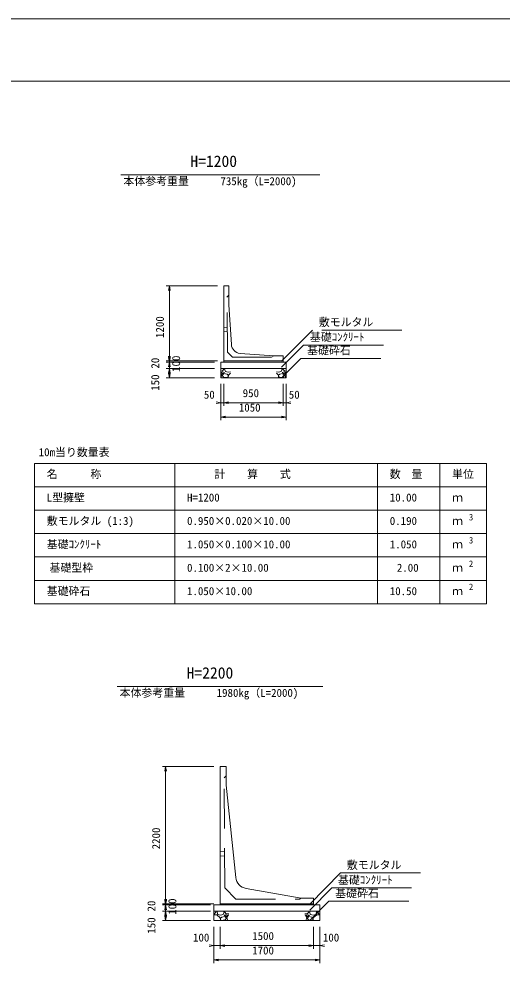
# Model space of a CAD drawing. Units: millimetres, scale not verified, with parts at other scales. Extents: x 0 to 84100, y 0 to 59400.
# Drawn here: x 49799 to 65298, y 29138 to 59400 of the extents above; entities that cross this region are included whole.
import ezdxf
from ezdxf.enums import TextEntityAlignment as Align

# ---------------------------------------------------------------- set-up
doc = ezdxf.new("R2010")
doc.units = ezdxf.units.MM
doc.header["$LTSCALE"] = 100
doc.linetypes.add('USER1', pattern=[19.05, 12.7, -6.35])
for name, color, linetype, lineweight in [('D-MTR-FRAM（材料表図枠）', 2, 'Continuous', 18), ('D-STR-DIM（寸法）', 7, 'Continuous', 18), ('D-STR-HTXT（旗揚げ）', 7, 'Continuous', 18), ('D-STR-STRn（構造物）', 7, 'Continuous', 18), ('D-STR（構造物外形線）', 1, 'Continuous', 18), ('D-TTL(外枠）', 2, 'Continuous', 18), ('DEFPOINTS_2', 8, 'Continuous', 18)]:
    doc.layers.add(name, color=color, linetype=linetype, lineweight=lineweight)
for name, color, linetype in [('D-MTR-TXT(文字列）', 7, 'Continuous'), ('D-MTR（材料表タイトル）', 7, 'Continuous'), ('D-STR-TXT（文字）', 7, 'Continuous'), ('D-TTL-TXT（文字）', 7, 'Continuous')]:
    doc.layers.add(name, color=color, linetype=linetype)
doc.styles.add('ＭＳ ゴシック', font='')
doc.styles.get('ＭＳ ゴシック').set_extended_font_data('MS Gothic')

msp = doc.modelspace()

# ---------------------------------------------------------------- linework, layer by layer
at = {"layer": 'D-MTR-FRAM（材料表図枠）'}
for p, q in [((50300, 45154.4), (64800, 45154.4)), ((50300, 40654.4), (50300, 45154.4)), ((54800, 40654.4), (54800, 45154.4)), ((61300, 40654.4), (61300, 45154.4)), ((63300, 41954.4), (63300, 45154.4)), ((63300, 40654.4), (63300, 45154.4)), ((64800, 40654.4), (64800, 45154.4)), ((50300, 44404.4), (64800, 44404.4)), ((50300, 43654.4), (64800, 43654.4)), ((50300, 42904.4), (64800, 42904.4)), ((50300, 42154.4), (64800, 42154.4)), ((50300, 41404.4), (64800, 41404.4)), ((50300, 40654.4), (64800, 40654.4))]:
    msp.add_line(p, q, dxfattribs=at)
at = {"layer": 'D-STR-DIM（寸法）'}
for p, q in [((56171.4, 50840), (54526.4, 50840)), ((54601.4, 50690), (54626.4, 50840)), ((54626.4, 50840), (54626.4, 50820)), ((54626.4, 50840), (54651.4, 50690)), ((54626.4, 50820), (54626.4, 48460)), ((56171.4, 48440), (54526.4, 48440)), ((56171.4, 48440), (54526.4, 48440)), ((54626.4, 48440), (54601.4, 48590)), ((54626.4, 48440), (54601.4, 48590)), ((54626.4, 48400), (54601.4, 48550)), ((54651.4, 48590), (54626.4, 48440)), ((54651.4, 48590), (54626.4, 48440)), ((54651.4, 48550), (54626.4, 48400)), ((54626.4, 48460), (54626.4, 48480)), ((54626.4, 48440), (54626.4, 48460)), ((54626.4, 48440), (54626.4, 48460)), ((54626.4, 48420), (54626.4, 48440)), ((54626.4, 48440), (54626.4, 48400)), ((54626.4, 48400), (54626.4, 48420)), ((56071.4, 48400), (54526.4, 48400)), ((56071.4, 48400), (54526.4, 48400)), ((56071.4, 48200), (54526.4, 48200)), ((56071.4, 48200), (54526.4, 48200)), ((54601.4, 48250), (54626.4, 48400)), ((54601.4, 48050), (54626.4, 48200)), ((54601.4, 48050), (54626.4, 48200)), ((54626.4, 48400), (54626.4, 48200)), ((54626.4, 48400), (54626.4, 48380)), ((54626.4, 48400), (54651.4, 48250)), ((54626.4, 48380), (54626.4, 48360)), ((54626.4, 48200), (54626.4, 48180)), ((54626.4, 48200), (54651.4, 48050)), ((54626.4, 48200), (54626.4, 48180)), ((54626.4, 48200), (54651.4, 48050)), ((54626.4, 48180), (54626.4, 47920)), ((54626.4, 48180), (54626.4, 48160)), ((56071.4, 47900), (54526.4, 47900)), ((54626.4, 47900), (54601.4, 48050)), ((54651.4, 48050), (54626.4, 47900)), ((54626.4, 47900), (54626.4, 47920)), ((56271.4, 47700), (56271.4, 46999.7)), ((56271.4, 47700), (56271.4, 46537.1)), ((56371.4, 47700), (56371.4, 46999.7)), ((56371.4, 47700), (56371.4, 46999.7)), ((58271.4, 47700), (58271.4, 46999.7)), ((58271.4, 47700), (58271.4, 46999.7)), ((58371.4, 47700), (58371.4, 46999.7)), ((58371.4, 47700), (58371.4, 46537.1)), ((56121.4, 47124.7), (56271.4, 47099.7)), ((56271.4, 47099.7), (56121.4, 47074.7)), ((56251.4, 47099.7), (56231.4, 47099.7)), ((56271.4, 47099.7), (56251.4, 47099.7)), ((56371.4, 47099.7), (56271.4, 47099.7)), ((56371.4, 47099.7), (56521.4, 47124.7)), ((56371.4, 47099.7), (56521.4, 47124.7)), ((56371.4, 47099.7), (56391.4, 47099.7)), ((56521.4, 47074.7), (56371.4, 47099.7)), ((56371.4, 47099.7), (56391.4, 47099.7)), ((56521.4, 47074.7), (56371.4, 47099.7)), ((56391.4, 47099.7), (56411.4, 47099.7)), ((56391.4, 47099.7), (58251.4, 47099.7)), ((58121.4, 47124.7), (58271.4, 47099.7)), ((58121.4, 47124.7), (58271.4, 47099.7)), ((58271.4, 47099.7), (58121.4, 47074.7)), ((58271.4, 47099.7), (58121.4, 47074.7)), ((58251.4, 47099.7), (58231.4, 47099.7)), ((58271.4, 47099.7), (58251.4, 47099.7)), ((58271.4, 47099.7), (58251.4, 47099.7)), ((58271.4, 47099.7), (58371.4, 47099.7)), ((58371.4, 47099.7), (58521.4, 47124.7)), ((58371.4, 47099.7), (58391.4, 47099.7)), ((58521.4, 47074.7), (58371.4, 47099.7)), ((58391.4, 47099.7), (58411.4, 47099.7)), ((56271.4, 46637.1), (56421.4, 46662.1)), ((56271.4, 46637.1), (56291.4, 46637.1)), ((56421.4, 46612.1), (56271.4, 46637.1)), ((58351.4, 46637.1), (56291.4, 46637.1)), ((58221.4, 46662.1), (58371.4, 46637.1)), ((58371.4, 46637.1), (58221.4, 46612.1)), ((58371.4, 46637.1), (58351.4, 46637.1)), ((56049.8, 35440.6), (54404.8, 35440.6)), ((54479.8, 35290.6), (54504.8, 35440.6)), ((54504.8, 35440.6), (54504.8, 35420.6)), ((54504.8, 35440.6), (54529.8, 35290.6)), ((54504.8, 35420.6), (54504.8, 31060.6)), ((54504.8, 31040.6), (54479.8, 31190.6)), ((54504.8, 31040.6), (54479.8, 31190.6)), ((54529.8, 31190.6), (54504.8, 31040.6)), ((54529.8, 31190.6), (54504.8, 31040.6)), ((56049.8, 31040.6), (54404.8, 31040.6)), ((56049.8, 31040.6), (54404.8, 31040.6)), ((55949.8, 31000.6), (54404.8, 31000.6)), ((55949.8, 31000.6), (54404.8, 31000.6)), ((54504.8, 31000.6), (54479.8, 31150.6)), ((54479.8, 30850.6), (54504.8, 31000.6)), ((54529.8, 31150.6), (54504.8, 31000.6)), ((54504.8, 31060.6), (54504.8, 31080.6)), ((54504.8, 31040.6), (54504.8, 31060.6)), ((54504.8, 31040.6), (54504.8, 31060.6)), ((54504.8, 31020.6), (54504.8, 31040.6)), ((54504.8, 31040.6), (54504.8, 31000.6)), ((54504.8, 31000.6), (54504.8, 31020.6)), ((54504.8, 31000.6), (54504.8, 30800.6)), ((54504.8, 31000.6), (54504.8, 30980.6)), ((54504.8, 31000.6), (54529.8, 30850.6)), ((54504.8, 30980.6), (54504.8, 30960.6)), ((55949.8, 30800.6), (54404.8, 30800.6)), ((55949.8, 30800.6), (54404.8, 30800.6)), ((54479.8, 30650.6), (54504.8, 30800.6)), ((54479.8, 30650.6), (54504.8, 30800.6)), ((54504.8, 30500.6), (54479.8, 30650.6)), ((54504.8, 30800.6), (54504.8, 30780.6)), ((54504.8, 30800.6), (54529.8, 30650.6)), ((54504.8, 30800.6), (54504.8, 30780.6)), ((54504.8, 30800.6), (54529.8, 30650.6)), ((54504.8, 30780.6), (54504.8, 30520.6)), ((54504.8, 30780.6), (54504.8, 30760.6)), ((54529.8, 30650.6), (54504.8, 30500.6)), ((55949.8, 30500.6), (54404.8, 30500.6)), ((54504.8, 30500.6), (54504.8, 30520.6)), ((56049.8, 30300.6), (56049.8, 29600.3)), ((56049.8, 30300.6), (56049.8, 29137.6)), ((56249.8, 30300.6), (56249.8, 29600.3)), ((56249.8, 30300.6), (56249.8, 29600.3)), ((59249.8, 30300.6), (59249.8, 29600.3)), ((59249.8, 30300.6), (59249.8, 29600.3)), ((59449.8, 30300.6), (59449.8, 29600.3)), ((59449.8, 30300.6), (59449.8, 29137.6)), ((55899.8, 29725.3), (56049.8, 29700.3)), ((56049.8, 29700.3), (55899.8, 29675.3)), ((56029.8, 29700.3), (56009.8, 29700.3)), ((56049.8, 29700.3), (56029.8, 29700.3)), ((56249.8, 29700.3), (56049.8, 29700.3)), ((56249.8, 29700.3), (56399.8, 29725.3)), ((56249.8, 29700.3), (56399.8, 29725.3)), ((56249.8, 29700.3), (56269.8, 29700.3)), ((56399.8, 29675.3), (56249.8, 29700.3)), ((56249.8, 29700.3), (56269.8, 29700.3)), ((56399.8, 29675.3), (56249.8, 29700.3)), ((56269.8, 29700.3), (56289.8, 29700.3)), ((56269.8, 29700.3), (59229.8, 29700.3)), ((59099.8, 29725.3), (59249.8, 29700.3)), ((59099.8, 29725.3), (59249.8, 29700.3)), ((59249.8, 29700.3), (59099.8, 29675.3)), ((59249.8, 29700.3), (59099.8, 29675.3)), ((59229.8, 29700.3), (59209.8, 29700.3)), ((59249.8, 29700.3), (59229.8, 29700.3)), ((59249.8, 29700.3), (59229.8, 29700.3)), ((59249.8, 29700.3), (59449.8, 29700.3)), ((59449.8, 29700.3), (59599.8, 29725.3)), ((59449.8, 29700.3), (59469.8, 29700.3)), ((59599.8, 29675.3), (59449.8, 29700.3)), ((59469.8, 29700.3), (59489.8, 29700.3)), ((56049.8, 29237.6), (56199.8, 29262.6)), ((56049.8, 29237.6), (56069.8, 29237.6)), ((56199.8, 29212.6), (56049.8, 29237.6)), ((59429.8, 29237.6), (56069.8, 29237.6)), ((59299.8, 29262.6), (59449.8, 29237.6)), ((59449.8, 29237.6), (59299.8, 29212.6)), ((59449.8, 29237.6), (59429.8, 29237.6))]:
    msp.add_line(p, q, dxfattribs=at)
at = {"layer": 'D-STR-HTXT（旗揚げ）'}
for p, q in [((53068.5, 54400), (59446.9, 54400)), ((58226, 48425.3), (59217.7, 49426.6)), ((62077.5, 49426.6), (59517.7, 49426.6)), ((58226, 48234.8), (58932, 48947.6)), ((61491.8, 48947.6), (58932, 48947.6)), ((58255.2, 47926.5), (58843.2, 48520.2)), ((61403, 48520.2), (58843.2, 48520.2)), ((52946.9, 38000.6), (59552.7, 38000.6)), ((59127.2, 31025.9), (60118.9, 32027.1)), ((62678.7, 32027.1), (60118.9, 32027.1)), ((59127.2, 30835.4), (59833.2, 31548.2)), ((62393, 31548.2), (59833.2, 31548.2)), ((59156.5, 30527.1), (59744.4, 31120.7)), ((62304.2, 31120.7), (59744.4, 31120.7))]:
    msp.add_line(p, q, dxfattribs=at)
at = {"layer": 'D-STR-STRn（構造物）'}
for p, q in [((56371.4, 48440), (56371.4, 48400)), ((58271.4, 48440), (58271.4, 48400)), ((56271.4, 48400), (58371.4, 48400)), ((56271.4, 47900), (56271.4, 48400)), ((56271.4, 48200), (58371.4, 48200)), ((56328.2, 48119.7), (56271.4, 48114.7)), ((56374, 48168.6), (56329, 48118.6)), ((56368.5, 48194.3), (56345.8, 48200)), ((56373.8, 48169.1), (56368.8, 48194.1)), ((56398.6, 48169.1), (56428.6, 48099.1)), ((56404, 48169.2), (56417.2, 48200)), ((58244.3, 48169.1), (58214.3, 48099.1)), ((58238.8, 48169.2), (58225.6, 48200)), ((58268.9, 48168.6), (58313.9, 48118.6)), ((58269.1, 48169.1), (58274.1, 48194.1)), ((58274.4, 48194.3), (58297.1, 48200)), ((58314.7, 48119.7), (58371.4, 48114.7)), ((58371.4, 47900), (58371.4, 48400)), ((56309.1, 47989.2), (56271.4, 48050.8)), ((56271.4, 47900), (58371.4, 47900)), ((56280.2, 47900), (56308.8, 47989.3)), ((56338.6, 48088.6), (56303.6, 48073.6)), ((56303.7, 48074.1), (56323.7, 48024.1)), ((56323.2, 48024.2), (56398.2, 48069.2)), ((56323.6, 47979.1), (56363.6, 47919.1)), ((56373.7, 48029.2), (56323.7, 47979.2)), ((56398.8, 48069.1), (56338.8, 48089.1)), ((56363.9, 47918.9), (56488.9, 47903.9)), ((56474.4, 48014.5), (56374.4, 48029.5)), ((56428.3, 48098.6), (56513.3, 48073.6)), ((56514.4, 47978.4), (56474.4, 48013.4)), ((56488.2, 47903.9), (56513.2, 47948.9)), ((56513.7, 47949.1), (56513.7, 47979.1)), ((56514.2, 48073.6), (56581.1, 48093.3)), ((56518.8, 47984), (56514.8, 47900)), ((56581.1, 48040.7), (56519.1, 47984.1)), ((58128.7, 48073.6), (58061.7, 48093.3)), ((58061.7, 48040.7), (58123.7, 47984.1)), ((58124.1, 47984), (58128.1, 47900)), ((58128.5, 47978.4), (58168.5, 48013.4)), ((58129.1, 47949.1), (58129.1, 47979.1)), ((58214.6, 48098.6), (58129.6, 48073.6)), ((58154.7, 47903.9), (58129.7, 47948.9)), ((58279, 47918.9), (58154, 47903.9)), ((58168.5, 48014.5), (58268.5, 48029.5)), ((58244, 48069.1), (58304, 48089.1)), ((58319.6, 48024.2), (58244.6, 48069.2)), ((58269.1, 48029.2), (58319.1, 47979.2)), ((58319.3, 47979.1), (58279.3, 47919.1)), ((58304.3, 48088.6), (58339.3, 48073.6)), ((58339.2, 48074.1), (58319.2, 48024.1)), ((58333.8, 47989.2), (58371.4, 48050.8)), ((58362.7, 47900), (58334.1, 47989.3)), ((56049.8, 30500.6), (56049.8, 31000.6)), ((56049.8, 31000.6), (59449.8, 31000.6)), ((56249.8, 31040.6), (56249.8, 31000.6)), ((59249.8, 31040.6), (59249.8, 31000.6)), ((59449.8, 30500.6), (59449.8, 31000.6)), ((56049.8, 30800.6), (59449.8, 30800.6)), ((56049.8, 30711.4), (56064.7, 30710.1)), ((56049.8, 30681.2), (56144.1, 30689.1)), ((56064.3, 30710.9), (56119.3, 30770.9)), ((56119.3, 30769.7), (56107.7, 30800.6)), ((56143.9, 30689.7), (56258.9, 30584.7)), ((56168.4, 30800.6), (56154.1, 30769.6)), ((56179.2, 30699.6), (56154.2, 30769.6)), ((56263.8, 30674.3), (56178.8, 30699.3)), ((56259.3, 30584.7), (56263.3, 30500.6)), ((56263.4, 30578.9), (56303.4, 30613.9)), ((56264.2, 30549.7), (56264.2, 30579.7)), ((56349.6, 30699.3), (56264.6, 30674.3)), ((56303.6, 30615), (56403.6, 30630)), ((56379.4, 30769.8), (56349.4, 30699.8)), ((56374.1, 30769.7), (56360.8, 30800.6)), ((56379.1, 30669.7), (56439.1, 30689.7)), ((56454.5, 30624.8), (56379.5, 30669.8)), ((56404, 30769.4), (56449, 30719.4)), ((56404.1, 30769.6), (56409.1, 30794.6)), ((56404.2, 30629.7), (56454.2, 30579.7)), ((56409.4, 30794.9), (56432.1, 30800.6)), ((56454.3, 30579.8), (56414.3, 30519.8)), ((56439.3, 30689.3), (56474.3, 30674.3)), ((56449.7, 30720.1), (56527.7, 30713.3)), ((56474.3, 30674.7), (56454.3, 30624.7)), ((56468.6, 30589.8), (56523.6, 30679.8)), ((56497.7, 30500.6), (56469.2, 30589.7)), ((56524.1, 30679.1), (56527.7, 30679.4)), ((59049.9, 30720.1), (58971.8, 30713.3)), ((58975.5, 30679.1), (58971.8, 30679.4)), ((59031, 30589.8), (58976, 30679.8)), ((59001.9, 30500.6), (59030.4, 30589.7)), ((59060.2, 30689.3), (59025.2, 30674.3)), ((59025.3, 30674.7), (59045.3, 30624.7)), ((59045, 30624.8), (59120, 30669.8)), ((59045.2, 30579.8), (59085.2, 30519.8)), ((59095.3, 30629.7), (59045.3, 30579.7)), ((59095.5, 30769.4), (59050.5, 30719.4)), ((59120.5, 30669.7), (59060.5, 30689.7)), ((59090.2, 30794.9), (59067.5, 30800.6)), ((59095.4, 30769.6), (59090.4, 30794.6)), ((59196, 30615), (59096, 30630)), ((59120.1, 30769.8), (59150.1, 30699.8)), ((59125.5, 30769.7), (59138.7, 30800.6)), ((59150, 30699.3), (59235, 30674.3)), ((59236.1, 30578.9), (59196.1, 30613.9)), ((59235.4, 30549.7), (59235.4, 30579.7)), ((59235.7, 30674.3), (59320.7, 30699.3)), ((59240.3, 30584.7), (59236.3, 30500.6)), ((59355.6, 30689.7), (59240.6, 30584.7)), ((59320.4, 30699.6), (59345.4, 30769.6)), ((59331.1, 30800.6), (59345.4, 30769.6)), ((59449.8, 30681.2), (59355.5, 30689.1)), ((59380.3, 30769.7), (59391.9, 30800.6)), ((59435.3, 30710.9), (59380.3, 30770.9)), ((59449.8, 30711.4), (59434.9, 30710.1)), ((56049.8, 30500.6), (59449.8, 30500.6)), ((56289.5, 30504.6), (56264.5, 30549.6)), ((56414, 30519.5), (56289, 30504.5)), ((59085.5, 30519.5), (59210.5, 30504.5)), ((59210.1, 30504.6), (59235.1, 30549.6))]:
    msp.add_line(p, q, dxfattribs=at)
at = {"layer": 'D-STR（構造物外形線）'}
for p, q in [((56371.4, 48440), (56371.4, 50840)), ((56371.4, 50840), (56531.4, 50840)), ((56531.4, 50840), (56531.4, 50240)), ((56531.4, 50240), (56614.5, 48960.3)), ((56371.4, 48440), (58271.4, 48440)), ((57971.4, 48600), (56891.6, 48680.6)), ((58271.4, 48600), (57971.4, 48600)), ((58271.4, 48440), (58271.4, 48600)), ((56249.8, 31040.6), (56249.8, 35440.6)), ((56249.8, 35440.6), (56449.8, 35440.6)), ((56449.8, 35440.6), (56449.8, 34840.6)), ((56449.8, 35140.6), (56379.8, 35070.6)), ((56449.8, 34840.6), (56758.4, 31881.1)), ((56249.8, 32710.2), (56249.8, 32570.2)), ((56399.2, 31648.8), (56399.8, 31648.7)), ((57087.4, 31528.6), (58849.8, 31220.6)), ((59249.8, 31220.6), (58849.8, 31220.6)), ((59249.8, 31040.6), (59249.8, 31220.6)), ((56249.8, 31040.6), (59249.8, 31040.6))]:
    msp.add_line(p, q, dxfattribs=at)
at = {"layer": 'D-STR（構造物外形線）', "linetype": 'USER1'}
for p, q in [((56531.4, 50540), (56471.4, 50480)), ((56491.4, 48720), (56471.4, 50480)), ((56371.4, 49510), (56482.3, 49500.2)), ((56371.4, 49370), (56483.7, 49380.7)), ((56651.4, 48560), (56491.4, 48720)), ((56651.4, 48560), (57902.1, 48560)), ((57902.1, 48560), (57971.4, 48600)), ((56399.8, 31550.6), (56379.8, 35070.6)), ((56249.8, 32710.2), (56393.2, 32700.2)), ((56249.8, 32570.2), (56393.8, 32580.2)), ((56399.8, 31550.6), (56759.8, 31190.6)), ((56759.8, 31190.6), (58797.8, 31190.6)), ((58797.8, 31190.6), (58849.8, 31220.6))]:
    msp.add_line(p, q, dxfattribs=at)
at = {"layer": 'D-STR（構造物外形線）'}
for centre, radius, start, end in [((56913.9, 48979.8), 300, 183.71529, 265.73211), ((57156.3, 31922.6), 400, 185.95411, 260.08725)]:
    msp.add_arc(centre, radius, start, end, dxfattribs=at)
at = {"layer": 'D-TTL(外枠）'}
msp.add_line((2300, 57400), (81800, 57400), dxfattribs=at)
at = {"layer": 'DEFPOINTS_2'}
msp.add_line((0, 59400), (84100, 59400), dxfattribs=at)

# ---------------------------------------------------------------- texts
at = {"layer": 'D-MTR-TXT(文字列）', "style": 'ＭＳ ゴシック'}
for s, height, p in [('本体参考重量', 256.6, (53151.6, 53993.3)), ('735kg（L=2000)', 256.6, (56263.6, 53993.3)), ('名\u3000\u3000\u3000称', 256.6, (50692.3, 44604.4)), ('計\u3000\u3000算\u3000\u3000式', 256.6, (56070, 44604.4)), ('数\u3000量', 256.6, (61692.3, 44604.4)), ('単位', 256.6, (63692.3, 44604.4)), ('L型擁壁', 256.6, (50692.3, 43854.4)), ('H=1200', 256.6, (55192.3, 43854.4)), ('10.00', 256.6, (61695, 43854.4)), ('ｍ', 256.6, (63692.3, 43854.4)), ('敷モルタル (1:3)', 256.6, (50692.3, 43104.4)), ('0.950×0.020×10.00', 256.6, (55192.3, 43104.4)), ('0.190', 256.6, (61695, 43104.4)), ('ｍ', 256.6, (63692.3, 43104.4)), ('3', 205.3, (64232.5, 43264.4)), ('基礎ｺﾝｸﾘｰﾄ', 256.6, (50692.3, 42354.4)), ('1.050×0.100×10.00', 256.6, (55192.3, 42354.4)), ('1.050', 256.6, (61695, 42354.4)), ('3', 205.3, (64232.5, 42524.4)), ('ｍ', 256.6, (63692.3, 42354.4)), ('基礎型枠', 256.6, (50782.3, 41604.4)), ('0.100×2×10.00', 256.6, (55192.3, 41604.4)), ('2.00', 256.6, (61922.4, 41604.4)), ('ｍ', 256.6, (63692.3, 41604.4)), ('2', 205.3, (64232.5, 41774.4)), ('基礎砕石', 256.6, (50692.3, 40854.4)), ('1.050×10.00', 256.6, (55192.3, 40854.4)), ('10.50', 256.6, (61695, 40854.4)), ('2', 205.3, (64232.5, 41034.4)), ('ｍ', 256.6, (63692.3, 40854.4)), ('本体参考重量', 256.6, (53030, 37593.9)), ('1980kg（L=2000)', 256.6, (56142, 37593.9))]:
    msp.add_text(s, height=height, dxfattribs=at).set_placement(p, align=Align.BOTTOM_LEFT)
at = {"layer": 'D-MTR（材料表タイトル）', "style": 'ＭＳ ゴシック'}
msp.add_text('10m当り数量表', height=256.6, dxfattribs=at).set_placement((50434.2, 45307), align=Align.BOTTOM_LEFT)
at = {"layer": 'D-STR-DIM（寸法）', "style": 'ＭＳ ゴシック'}
for s, p in [('1200', (54526.4, 49171.9)), ('20', (54376.4, 48190.8)), ('100', (55046.7, 48085.6)), ('150', (54376.4, 47480.5)), ('2200', (54404.8, 32784)), ('100', (54925, 30686.1)), ('20', (54254.8, 30791.4)), ('150', (54254.8, 30081.1))]:
    msp.add_text(s, height=256.6, rotation=90, dxfattribs=at).set_placement(p, align=Align.BOTTOM_LEFT)
for s, p in [('950', (56977.6, 47199.7)), ('50', (55731.9, 47151)), ('50', (58456, 47151)), ('1050', (56853.3, 46737.1)), ('100', (55384.1, 29751.6)), ('1500', (57281.6, 29800.3)), ('100', (59549.3, 29751.6)), ('1700', (57281.6, 29337.6))]:
    msp.add_text(s, height=256.6, dxfattribs=at).set_placement(p, align=Align.BOTTOM_LEFT)
at = {"layer": 'D-STR-TXT（文字）', "style": 'ＭＳ ゴシック'}
for s, p in [('敷モルタル', (59417.7, 49476.6)), ('基礎ｺﾝｸﾘｰﾄ', (59132, 48997.6)), ('基礎砕石', (59043.2, 48570.2)), ('敷モルタル', (60318.9, 32077.1)), ('基礎ｺﾝｸﾘｰﾄ', (60033.2, 31598.2)), ('基礎砕石', (59944.4, 31170.7))]:
    msp.add_text(s, height=256.6, dxfattribs=at).set_placement(p, align=Align.BOTTOM_LEFT)
at = {"layer": 'D-TTL-TXT（文字）', "style": 'ＭＳ ゴシック'}
for s, p in [('H=1200', (55300.3, 54544.9)), ('H=2200', (55178.7, 38145.5))]:
    msp.add_text(s, height=366.6, dxfattribs=at).set_placement(p, align=Align.BOTTOM_LEFT)

doc.saveas('drawing.dxf')
